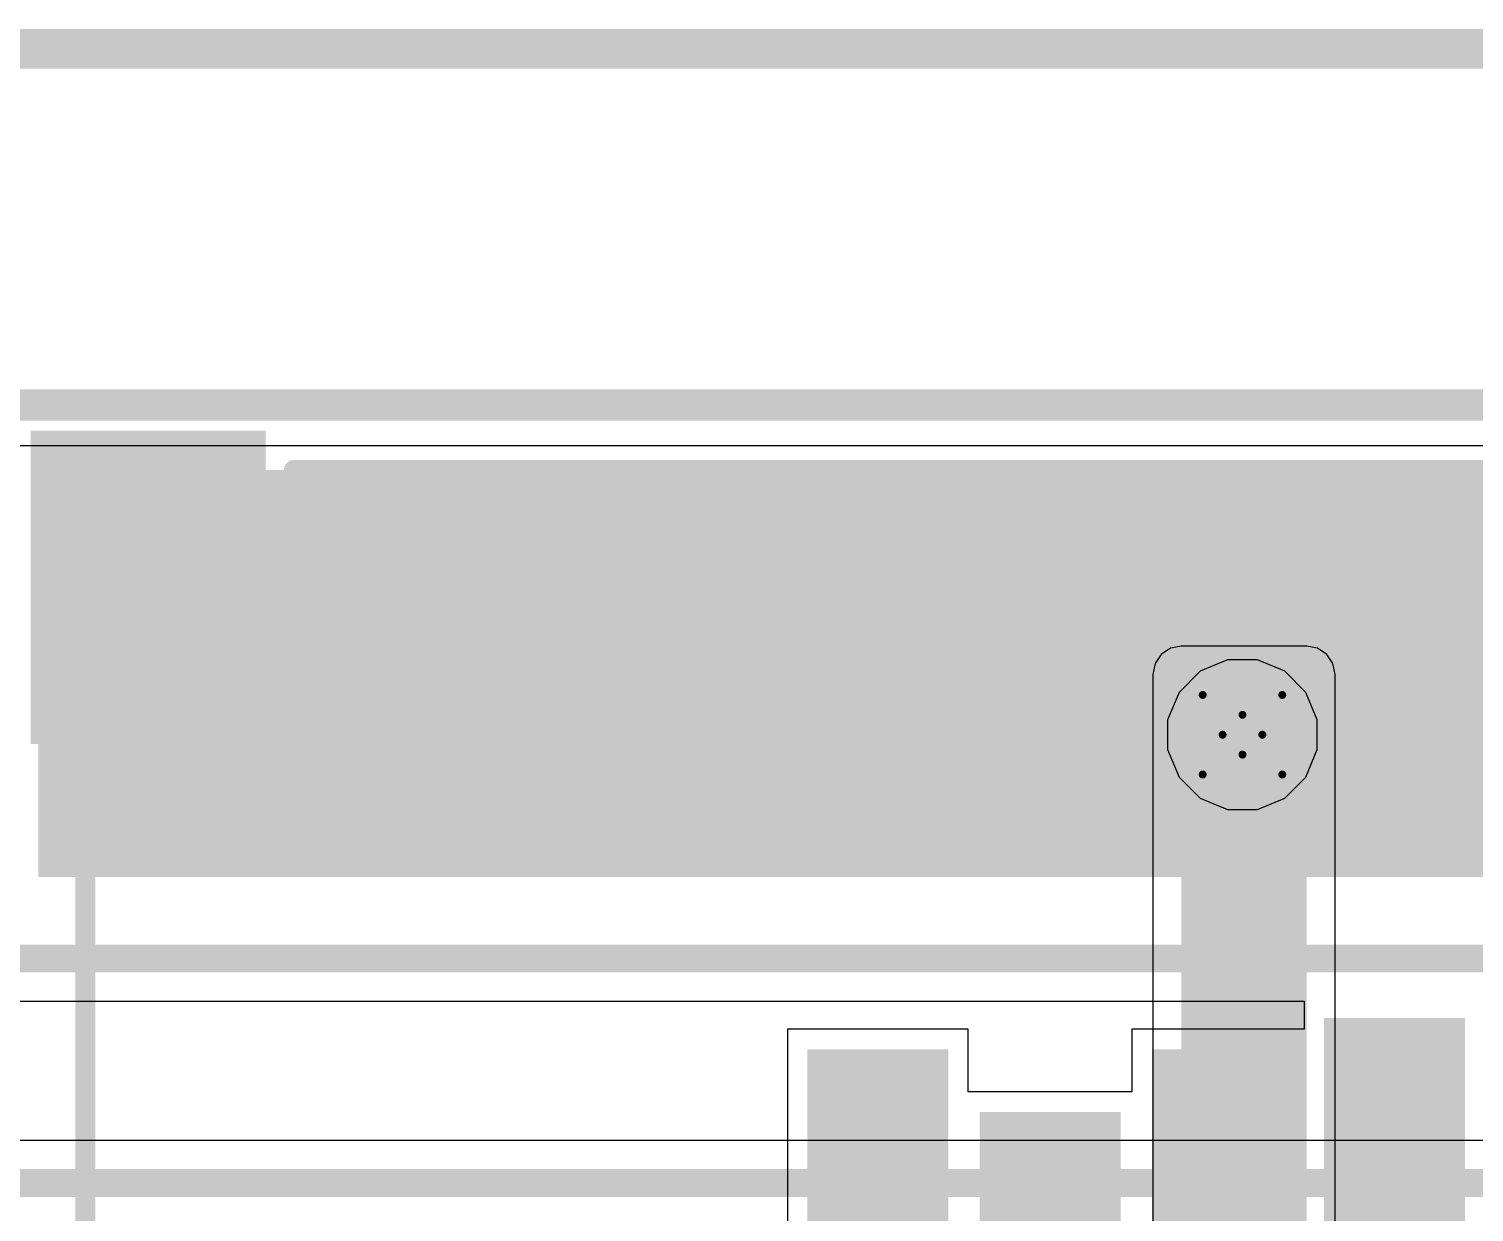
# Model space of a CAD drawing. Header units: inches. Extents: x -3 to 289, y -11 to 89.
# Drawn here: x 45.92 to 55.15, y 27.94 to 35.49 of the extents above; entities that cross this region are included whole.
import ezdxf

# ---------------------------------------------------------------- set-up
doc = ezdxf.new("R2010")
doc.units = ezdxf.units.IN
for name, color, linetype in [('Board Cutout', 216, 'Continuous'), ('Bottom Layer', 5, 'Continuous'), ('Dimension', 6, 'Continuous'), ('Drill Drawing', 1, 'Continuous'), ('Layer 1', 16, 'Continuous'), ('Layer 2', 76, 'Continuous'), ('Top Layer', 1, 'Continuous'), ('Top Overlay', 2, 'Continuous'), ('Top Paste', 8, 'Continuous'), ('Top Solder', 216, 'Continuous'), ('Via Holes', 16, 'Continuous')]:
    doc.layers.add(name, color=color, linetype=linetype)

# ---------------------------------------------------------------- blocks, each defined once
blk = doc.blocks.new('693071010811_2')
at = {"layer": 'Top Layer'}
for points in [[(0.415, -2.125), (1.215, -2.125), (1.215, -3.6249), (0.415, -3.6249)], [(-0.685, -2.525), (0.115, -2.525), (0.115, -4.0249), (-0.685, -4.0249)], [(1.515, -2.525), (2.315, -2.525), (2.315, -4.0249), (1.515, -4.0249)], [(-1.785, -2.725), (-0.985, -2.725), (-0.985, -4.2249), (-1.785, -4.2249)], [(5.875, -6.075), (7.275, -6.075), (7.275, -7.975), (5.875, -7.975)]]:
    blk.add_hatch(color=1, dxfattribs=at).paths.add_polyline_path(points)
at = {"layer": 'Top Paste'}
for points in [[(0.415, -2.125), (1.215, -2.125), (1.215, -3.6249), (0.415, -3.6249)], [(-0.685, -2.525), (0.115, -2.525), (0.115, -4.0249), (-0.685, -4.0249)], [(1.515, -2.525), (2.315, -2.525), (2.315, -4.0249), (1.515, -4.0249)], [(-1.785, -2.725), (-0.985, -2.725), (-0.985, -4.2249), (-1.785, -4.2249)], [(5.875, -6.075), (7.275, -6.075), (7.275, -7.975), (5.875, -7.975)]]:
    blk.add_hatch(color=8, dxfattribs=at).paths.add_polyline_path(points)
at = {"layer": 'Top Solder'}
for points in [[(0.365, -2.075), (1.265, -2.075), (1.265, -3.6749), (0.365, -3.6749)], [(-0.735, -2.475), (0.165, -2.475), (0.165, -4.0749), (-0.735, -4.0749)], [(1.465, -2.475), (2.365, -2.475), (2.365, -4.0749), (1.465, -4.0749)], [(-1.835, -2.675), (-0.935, -2.675), (-0.935, -4.2749), (-1.835, -4.2749)], [(5.825, -6.025), (7.325, -6.025), (7.325, -8.025), (5.825, -8.025)]]:
    blk.add_hatch(color=216, dxfattribs=at).paths.add_polyline_path(points)
at = {"layer": 'Top Overlay', "const_width": 0.127}
for points in [[(6.975, 7.4261), (6.975, -5.8439)], [(5.6439, -7.775), (-6.896, -7.775)]]:
    blk.add_lwpolyline(points, dxfattribs=at)
at = {"layer": 'Top Overlay', "const_width": 0.0635}
for points in [[(6.9432, -5.8439, 1), (7.0067, -5.8439, 1)], [(5.6121, -7.775, 1), (5.6756, -7.775, 1)]]:
    blk.add_lwpolyline(points, format="xyb", close=True, dxfattribs=at)

msp = doc.modelspace()

# ---------------------------------------------------------------- hatches: boundary and pattern name
at = {"layer": 'Bottom Layer'}
h = msp.add_hatch(color=5, dxfattribs=at)
edge = h.paths.add_edge_path()
edge.add_arc((53.6676, 30.9838), 0.3, 0, 360)
at = {"layer": 'Layer 1'}
h = msp.add_hatch(color=16, dxfattribs=at)
edge = h.paths.add_edge_path()
edge.add_arc((53.6676, 30.9838), 0.3, 0, 360)
at = {"layer": 'Layer 2'}
msp.add_hatch(color=76, dxfattribs=at).paths.add_polyline_path([(54.0775, 31.369), (53.2766, 31.369), (53.2766, 17.4748), (54.0775, 17.4748)])
h = msp.add_hatch(color=76, dxfattribs=at)
edge = h.paths.add_edge_path()
edge.add_arc((53.6676, 30.9838), 0.3, 0, 360)
at = {"layer": 'Top Layer'}
msp.add_hatch(color=1, dxfattribs=at).paths.add_polyline_path([(60.529, 32.6748), (45.979, 32.6748), (45.979, 30.0748), (60.529, 30.0748)])
h = msp.add_hatch(color=1, dxfattribs=at)
edge = h.paths.add_edge_path()
edge.add_arc((53.6676, 30.9838), 0.3, 0, 360)
at = {"layer": 'Via Holes'}
h = msp.add_hatch(color=7, dxfattribs=at)
edge = h.paths.add_edge_path()
edge.add_arc((53.6676, 30.9838), 0.15, 0, 360)

# ---------------------------------------------------------------- linework, layer by layer
at = {"layer": 'Board Cutout', "const_width": 0.2}
msp.add_lwpolyline([(-0.0026, 33.09), (59.9974, 33.09)], dxfattribs=at)
at = {"layer": 'Bottom Layer'}
for p, q in [((0.3463, 32.831), (58.3332, 32.8311)), ((53.3969, 31.3889), (53.2625, 31.2545)), ((53.5725, 31.4616), (53.3969, 31.3889)), ((53.7626, 31.4616), (53.5725, 31.4616)), ((53.9382, 31.3889), (53.7626, 31.4616)), ((54.0726, 31.2545), (53.9382, 31.3889)), ((53.2625, 31.2545), (53.1898, 31.0789)), ((54.1454, 31.0789), (54.0726, 31.2545)), ((53.1898, 31.0789), (53.1898, 30.8888)), ((54.1454, 30.8888), (54.1454, 31.0789)), ((53.1898, 30.8888), (53.2625, 30.7132)), ((54.0726, 30.7132), (54.1454, 30.8888)), ((53.2625, 30.7132), (53.3969, 30.5788)), ((53.9382, 30.5788), (54.0726, 30.7132)), ((53.3969, 30.5788), (53.5725, 30.506)), ((53.7626, 30.506), (53.9382, 30.5788)), ((53.5725, 30.506), (53.7626, 30.506))]:
    msp.add_line(p, q, dxfattribs=at)
at = {"layer": 'Dimension', "const_width": 0.254}
msp.add_lwpolyline([(34.6949, 35.3646), (59.9974, 35.3646)], dxfattribs=at)
at = {"layer": 'Drill Drawing', "const_width": 0.0508}
for points in [[(53.4136, 31.2378), (53.6676, 31.1108)], [(53.4136, 31.2378), (53.5406, 30.9838)], [(53.6676, 31.1108), (53.9216, 31.2378)], [(53.7946, 30.9838), (53.9216, 31.2378)], [(53.4136, 30.7298), (53.5406, 30.9838)], [(53.7946, 30.9838), (53.9216, 30.7298)], [(53.4136, 30.7298), (53.6676, 30.8568)], [(53.6676, 30.8568), (53.9216, 30.7298)]]:
    msp.add_lwpolyline(points, dxfattribs=at)
at = {"layer": 'Drill Drawing', "const_width": 0.0254}
for points in [[(53.4009, 31.2378, 1), (53.4263, 31.2378, 1)], [(53.4009, 31.2378, 1), (53.4263, 31.2378, 1)], [(53.9089, 31.2378, 1), (53.9343, 31.2378, 1)], [(53.9089, 31.2378, 1), (53.9343, 31.2378, 1)], [(53.6549, 31.1108, 1), (53.6803, 31.1108, 1)], [(53.6549, 31.1108, 1), (53.6803, 31.1108, 1)], [(53.5279, 30.9838, 1), (53.5533, 30.9838, 1)], [(53.5279, 30.9838, 1), (53.5533, 30.9838, 1)], [(53.7819, 30.9838, 1), (53.8073, 30.9838, 1)], [(53.7819, 30.9838, 1), (53.8073, 30.9838, 1)], [(53.6549, 30.8568, 1), (53.6803, 30.8568, 1)], [(53.6549, 30.8568, 1), (53.6803, 30.8568, 1)], [(53.4009, 30.7298, 1), (53.4263, 30.7298, 1)], [(53.4009, 30.7298, 1), (53.4263, 30.7298, 1)], [(53.9089, 30.7298, 1), (53.9343, 30.7298, 1)], [(53.9089, 30.7298, 1), (53.9343, 30.7298, 1)]]:
    msp.add_lwpolyline(points, format="xyb", close=True, dxfattribs=at)
at = {"layer": 'Layer 1'}
for p, q in [((0.3463, 32.831), (59.9974, 32.8311)), ((53.3969, 31.3889), (53.2625, 31.2545)), ((53.5725, 31.4616), (53.3969, 31.3889)), ((53.7626, 31.4616), (53.5725, 31.4616)), ((53.9382, 31.3889), (53.7626, 31.4616)), ((54.0726, 31.2545), (53.9382, 31.3889)), ((53.2625, 31.2545), (53.1898, 31.0789)), ((54.1454, 31.0789), (54.0726, 31.2545)), ((53.1898, 31.0789), (53.1898, 30.8888)), ((54.1454, 30.8888), (54.1454, 31.0789)), ((53.1898, 30.8888), (53.2625, 30.7132)), ((54.0726, 30.7132), (54.1454, 30.8888)), ((53.2625, 30.7132), (53.3969, 30.5788)), ((53.9382, 30.5788), (54.0726, 30.7132)), ((53.3969, 30.5788), (53.5725, 30.506)), ((53.7626, 30.506), (53.9382, 30.5788)), ((53.5725, 30.506), (53.7626, 30.506)), ((56.7758, 28.3927), (43.8251, 28.3927))]:
    msp.add_line(p, q, dxfattribs=at)
at = {"layer": 'Layer 1', "const_width": 0.1778}
msp.add_lwpolyline([(43.8251, 28.1208), (56.7758, 28.1208)], dxfattribs=at)
at = {"layer": 'Layer 2'}
for p, q in [((0.3463, 32.831), (59.764, 32.8311)), ((53.1484, 31.4972), (53.1091, 31.4384)), ((53.2072, 31.5365), (53.1484, 31.4972)), ((53.2766, 31.5503), (53.2072, 31.5365)), ((54.0775, 31.5503), (53.2766, 31.5503)), ((54.1469, 31.5365), (54.0775, 31.5503)), ((54.2057, 31.4972), (54.1469, 31.5365)), ((54.245, 31.4384), (54.2057, 31.4972)), ((53.1091, 31.4384), (53.0953, 31.369)), ((54.2588, 31.369), (54.245, 31.4384)), ((53.0953, 31.369), (53.0953, 22.637)), ((54.2588, 27.6191), (54.2588, 31.369))]:
    msp.add_line(p, q, dxfattribs=at)
at = {"layer": 'Top Layer'}
for p, q in [((40.9111, 29.2831), (54.0612, 29.2831)), ((54.0612, 29.2831), (54.0612, 29.1025)), ((51.9168, 29.1025), (50.7612, 29.1025)), ((50.7612, 29.1025), (50.7612, 27.2469)), ((51.9168, 28.7025), (51.9168, 29.1025)), ((54.0612, 29.1025), (52.9612, 29.1025)), ((52.9612, 29.1025), (52.9612, 28.7025)), ((52.9612, 28.7025), (51.9168, 28.7025))]:
    msp.add_line(p, q, dxfattribs=at)
for points, const_width in [([(40.0317, 29.555), (55.3087, 29.555)], 0.1778), ([(54.639, 28.3747), (54.639, 28.5076)], 0.508), ([(54.639, 27.1576), (54.639, 28.3747)], 0.508), ([(53.539, 26.5206), (53.539, 28.1747)], 0.1778)]:
    msp.add_lwpolyline(points, dxfattribs=dict(at, const_width=const_width))
for points, const_width in [([(54.512, 28.5076, 1), (54.766, 28.5076, 1)], 0.254), ([(54.512, 28.3747, 1), (54.766, 28.3747, 1)], 0.254), ([(54.512, 28.3747, 1), (54.766, 28.3747, 1)], 0.254), ([(53.4945, 28.1747, 1), (53.5834, 28.1747, 1)], 0.0889)]:
    msp.add_lwpolyline(points, format="xyb", close=True, dxfattribs=dict(at, const_width=const_width))

# ---------------------------------------------------------------- block references
at = {"rotation": 180}
msp.add_blockref('693071010811_2', (53.254, 24.8998), dxfattribs=at)

doc.saveas('drawing.dxf')
